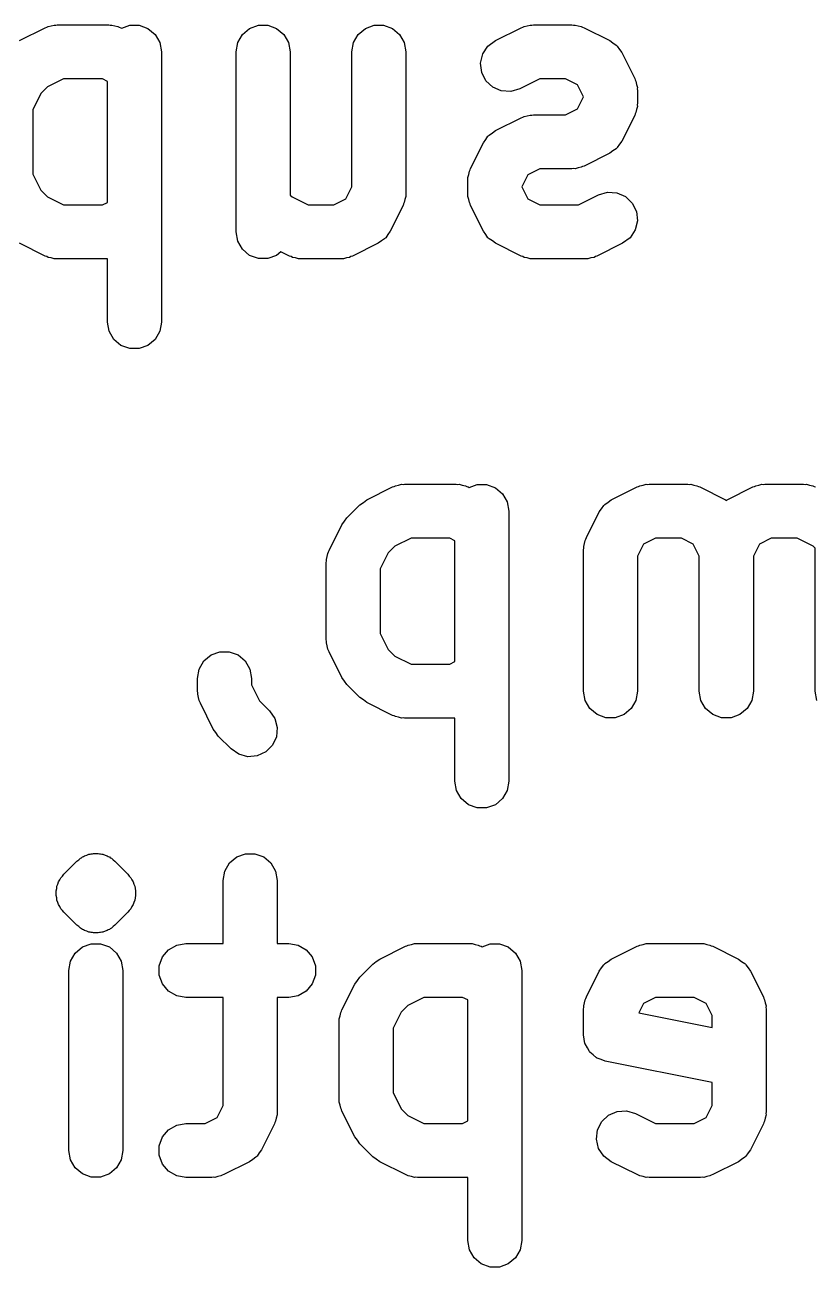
# Model space of a CAD drawing. Extents: x 51.7 to 143, y -96 to -37.9.
# Drawn here: x 83.14 to 87.53, y -75.5 to -68.6 of the extents above; entities that cross this region are included whole.
import ezdxf

# ---------------------------------------------------------------- set-up
doc = ezdxf.new("R2010")
doc.units = 0
doc.header["$MEASUREMENT"] = 0
doc.layers.add('BLACK', color=7, linetype='CONTINUOUS')

msp = doc.modelspace()

# ---------------------------------------------------------------- linework, layer by layer
at = {"layer": 'BLACK', "linetype": 'CONTINUOUS'}
for p, q in [((83.1079, -68.6888), (83.2508, -68.6174)), ((83.2508, -68.6174), (83.2591, -68.6149)), ((83.2591, -68.6149), (83.2666, -68.6106)), ((83.2666, -68.6106), (83.2839, -68.6076)), ((83.2839, -68.6076), (83.3007, -68.6026)), ((83.3007, -68.6026), (83.3093, -68.6031)), ((83.3093, -68.6031), (83.3179, -68.6016)), ((83.3179, -68.6016), (83.6036, -68.6016)), ((83.6036, -68.6016), (83.6121, -68.6031)), ((83.6121, -68.6031), (83.6207, -68.6026)), ((83.6207, -68.6026), (83.6376, -68.6076)), ((83.6376, -68.6076), (83.6549, -68.6106)), ((83.6549, -68.6106), (83.6624, -68.6149)), ((83.6624, -68.6149), (83.6707, -68.6174)), ((83.6707, -68.6174), (83.6759, -68.62)), ((83.6759, -68.62), (83.7204, -68.6038)), ((83.7204, -68.6038), (83.7725, -68.6038)), ((83.7725, -68.6038), (83.8214, -68.6217)), ((83.8214, -68.6217), (83.8613, -68.6552)), ((84.3458, -68.6552), (84.3857, -68.6217)), ((84.3857, -68.6217), (84.4347, -68.6038)), ((84.4347, -68.6038), (84.4868, -68.6038)), ((84.4868, -68.6038), (84.5357, -68.6217)), ((84.5357, -68.6217), (84.5756, -68.6552)), ((84.9887, -68.6552), (85.0286, -68.6217)), ((85.0286, -68.6217), (85.0775, -68.6038)), ((85.0775, -68.6038), (85.1296, -68.6038)), ((85.1296, -68.6038), (85.1786, -68.6217)), ((85.1786, -68.6217), (85.2185, -68.6552)), ((85.7508, -68.6888), (85.8936, -68.6174)), ((85.8936, -68.6174), (85.9019, -68.6149)), ((85.9019, -68.6149), (85.9094, -68.6106)), ((85.9094, -68.6106), (85.9267, -68.6076)), ((85.9267, -68.6076), (85.9436, -68.6026)), ((85.9436, -68.6026), (85.9522, -68.6031)), ((85.9522, -68.6031), (85.9607, -68.6016)), ((85.9607, -68.6016), (86.175, -68.6016)), ((86.175, -68.6016), (86.1835, -68.6031)), ((86.1835, -68.6031), (86.1921, -68.6026)), ((86.1921, -68.6026), (86.209, -68.6076)), ((86.209, -68.6076), (86.2263, -68.6106)), ((86.2263, -68.6106), (86.2338, -68.6149)), ((86.2338, -68.6149), (86.2421, -68.6174)), ((86.2421, -68.6174), (86.3849, -68.6888)), ((83.8613, -68.6552), (83.8874, -68.7003)), ((83.8874, -68.7003), (83.8964, -68.7516)), ((84.3107, -68.7516), (84.3198, -68.7003)), ((84.3198, -68.7003), (84.3458, -68.6552)), ((84.5756, -68.6552), (84.6017, -68.7003)), ((84.6017, -68.7003), (84.6107, -68.7516)), ((84.9536, -68.7516), (84.9626, -68.7003)), ((84.9626, -68.7003), (84.9887, -68.6552)), ((85.2185, -68.6552), (85.2445, -68.7003)), ((85.2445, -68.7003), (85.2536, -68.7516)), ((85.7089, -68.7199), (85.7508, -68.6888)), ((86.3849, -68.6888), (86.4026, -68.7019)), ((83.8964, -68.7516), (83.8964, -70.2516)), ((84.3107, -69.7516), (84.3107, -68.7516)), ((84.6107, -68.7516), (84.6107, -69.5466)), ((84.9536, -69.5019), (84.9536, -68.7516)), ((85.2536, -68.7516), (85.2536, -69.5373)), ((85.6681, -68.814), (85.6802, -68.7633)), ((85.6802, -68.7633), (85.7089, -68.7199)), ((86.4026, -68.7019), (86.421, -68.7141)), ((86.421, -68.7141), (86.4235, -68.7174)), ((86.4235, -68.7174), (86.4268, -68.7199)), ((86.4268, -68.7199), (86.4389, -68.7382)), ((86.4389, -68.7382), (86.452, -68.7559)), ((86.452, -68.7559), (86.5234, -68.8988)), ((85.6741, -68.8658), (85.6681, -68.814)), ((83.3533, -68.9016), (83.2639, -68.9463)), ((83.5682, -68.9016), (83.3533, -68.9016)), ((83.5964, -68.9157), (83.5682, -68.9016)), ((85.6974, -68.9124), (85.6741, -68.8658)), ((85.9961, -68.9016), (85.8849, -68.9572)), ((86.1396, -68.9016), (85.9961, -68.9016)), ((86.2061, -68.9348), (86.1396, -68.9016)), ((86.5234, -68.8988), (86.5259, -68.9071)), ((86.5259, -68.9071), (86.5302, -68.9146)), ((83.2639, -68.9463), (83.2268, -68.9833)), ((83.5964, -69.5874), (83.5964, -68.9157)), ((85.7352, -68.9482), (85.6974, -68.9124)), ((85.783, -68.9689), (85.7352, -68.9482)), ((85.835, -68.972), (85.783, -68.9689)), ((85.8849, -68.9572), (85.835, -68.972)), ((86.2393, -69.0013), (86.2061, -68.9348)), ((86.5302, -68.9146), (86.5333, -68.9319)), ((86.5333, -68.9319), (86.5383, -68.9487)), ((86.5383, -68.9487), (86.5378, -68.9573)), ((86.5378, -68.9573), (86.5393, -68.9659)), ((86.5393, -68.9659), (86.5393, -69.0373)), ((83.2268, -68.9833), (83.1821, -69.0727)), ((86.2061, -69.0683), (86.2393, -69.0019)), ((86.2393, -69.0019), (86.2393, -69.0013)), ((86.5393, -69.0373), (86.5378, -69.0458)), ((86.5378, -69.0458), (86.5383, -69.0544)), ((83.1821, -69.0727), (83.1821, -69.4304)), ((85.8936, -69.1174), (85.9019, -69.1149)), ((85.9019, -69.1149), (85.9094, -69.1106)), ((85.9094, -69.1106), (85.9267, -69.1076)), ((85.9267, -69.1076), (85.9436, -69.1026)), ((85.9436, -69.1026), (85.9522, -69.1031)), ((85.9522, -69.1031), (85.9607, -69.1016)), ((85.9607, -69.1016), (86.1396, -69.1016)), ((86.1396, -69.1016), (86.2061, -69.0683)), ((86.5234, -69.1044), (86.452, -69.2472)), ((86.5259, -69.0961), (86.5234, -69.1044)), ((86.5302, -69.0886), (86.5259, -69.0961)), ((86.5333, -69.0713), (86.5302, -69.0886)), ((86.5383, -69.0544), (86.5333, -69.0713)), ((85.7508, -69.1888), (85.8936, -69.1174)), ((85.6837, -69.2559), (85.6968, -69.2382)), ((85.6968, -69.2382), (85.7089, -69.2199)), ((85.7089, -69.2199), (85.7123, -69.2174)), ((85.7123, -69.2174), (85.7147, -69.2141)), ((85.7147, -69.2141), (85.7331, -69.202)), ((85.7331, -69.202), (85.7508, -69.1888)), ((86.452, -69.2472), (86.4389, -69.2649)), ((85.6123, -69.3988), (85.6837, -69.2559)), ((86.3849, -69.3143), (86.2421, -69.3857)), ((86.4026, -69.3012), (86.3849, -69.3143)), ((86.421, -69.2891), (86.4026, -69.3012)), ((86.4235, -69.2857), (86.421, -69.2891)), ((86.4268, -69.2833), (86.4235, -69.2857)), ((86.4389, -69.2649), (86.4268, -69.2833)), ((86.2338, -69.3882), (86.2263, -69.3925)), ((86.2421, -69.3857), (86.2338, -69.3882)), ((83.1821, -69.4304), (83.2268, -69.5199)), ((85.5964, -69.4659), (85.5979, -69.4573)), ((85.5974, -69.4487), (85.6024, -69.4319)), ((85.5979, -69.4573), (85.5974, -69.4487)), ((85.6024, -69.4319), (85.6055, -69.4146)), ((85.6055, -69.4146), (85.6098, -69.4071)), ((85.6098, -69.4071), (85.6123, -69.3988)), ((85.9297, -69.4348), (85.8964, -69.5013)), ((85.9961, -69.4016), (85.9297, -69.4348)), ((86.175, -69.4016), (85.9961, -69.4016)), ((86.1835, -69.4001), (86.175, -69.4016)), ((86.1921, -69.4006), (86.1835, -69.4001)), ((86.209, -69.3956), (86.1921, -69.4006)), ((86.2263, -69.3925), (86.209, -69.3956)), ((83.2268, -69.5199), (83.2639, -69.5569)), ((84.9203, -69.5683), (84.9536, -69.5019)), ((85.5964, -69.5373), (85.5964, -69.4659)), ((85.8964, -69.5013), (85.8964, -69.5019)), ((85.8964, -69.5019), (85.9297, -69.5683)), ((83.2639, -69.5569), (83.3533, -69.6016)), ((83.5682, -69.6016), (83.5964, -69.5874)), ((84.6107, -69.5466), (84.621, -69.5569)), ((84.621, -69.5569), (84.7104, -69.6016)), ((84.8539, -69.6016), (84.9203, -69.5683)), ((85.2402, -69.5961), (85.2377, -69.6044)), ((85.2445, -69.5886), (85.2402, -69.5961)), ((85.2476, -69.5713), (85.2445, -69.5886)), ((85.2526, -69.5544), (85.2476, -69.5713)), ((85.2536, -69.5373), (85.2521, -69.5458)), ((85.2521, -69.5458), (85.2526, -69.5544)), ((85.5979, -69.5458), (85.5964, -69.5373)), ((85.5974, -69.5544), (85.5979, -69.5458)), ((85.6024, -69.5713), (85.5974, -69.5544)), ((85.6055, -69.5886), (85.6024, -69.5713)), ((85.6098, -69.5961), (85.6055, -69.5886)), ((85.6123, -69.6044), (85.6098, -69.5961)), ((85.9297, -69.5683), (85.9961, -69.6016)), ((86.211, -69.6016), (86.3222, -69.546)), ((86.3222, -69.546), (86.3721, -69.5311)), ((86.3721, -69.5311), (86.4241, -69.5342)), ((86.4241, -69.5342), (86.4719, -69.555)), ((86.4719, -69.555), (86.5098, -69.5908)), ((86.5098, -69.5908), (86.5331, -69.6374)), ((83.3533, -69.6016), (83.5682, -69.6016)), ((84.7104, -69.6016), (84.8539, -69.6016)), ((85.2377, -69.6044), (85.1663, -69.7472)), ((85.6837, -69.7472), (85.6123, -69.6044)), ((85.9961, -69.6016), (86.211, -69.6016)), ((86.5331, -69.6374), (86.539, -69.6891)), ((86.539, -69.6891), (86.5269, -69.7398)), ((84.3198, -69.8029), (84.3107, -69.7516)), ((84.3458, -69.848), (84.3198, -69.8029)), ((85.1169, -69.8012), (85.0992, -69.8143)), ((85.1353, -69.7891), (85.1169, -69.8012)), ((85.1377, -69.7857), (85.1353, -69.7891)), ((85.1411, -69.7833), (85.1377, -69.7857)), ((85.1532, -69.7649), (85.1411, -69.7833)), ((85.1663, -69.7472), (85.1532, -69.7649)), ((85.6968, -69.7649), (85.6837, -69.7472)), ((85.7089, -69.7833), (85.6968, -69.7649)), ((85.7123, -69.7857), (85.7089, -69.7833)), ((85.7147, -69.7891), (85.7123, -69.7857)), ((85.7331, -69.8012), (85.7147, -69.7891)), ((85.7508, -69.8143), (85.7331, -69.8012)), ((86.4982, -69.7833), (86.4564, -69.8143)), ((86.5269, -69.7398), (86.4982, -69.7833)), ((83.2508, -69.8857), (83.1079, -69.8143)), ((84.3857, -69.8815), (84.3458, -69.848)), ((84.5595, -69.8615), (84.5357, -69.8815)), ((84.6079, -69.8857), (84.5595, -69.8615)), ((85.0992, -69.8143), (84.9564, -69.8857)), ((85.8936, -69.8857), (85.7508, -69.8143)), ((86.4564, -69.8143), (86.3135, -69.8857)), ((83.2591, -69.8882), (83.2508, -69.8857)), ((83.2666, -69.8925), (83.2591, -69.8882)), ((83.2839, -69.8956), (83.2666, -69.8925)), ((83.3007, -69.9006), (83.2839, -69.8956)), ((83.3093, -69.9001), (83.3007, -69.9006)), ((83.3179, -69.9016), (83.3093, -69.9001)), ((83.5964, -69.9016), (83.3179, -69.9016)), ((83.5964, -70.2516), (83.5964, -69.9016)), ((84.4347, -69.8993), (84.3857, -69.8815)), ((84.4868, -69.8993), (84.4347, -69.8993)), ((84.5357, -69.8815), (84.4868, -69.8993)), ((84.6162, -69.8882), (84.6079, -69.8857)), ((84.6237, -69.8925), (84.6162, -69.8882)), ((84.641, -69.8956), (84.6237, -69.8925)), ((84.6578, -69.9006), (84.641, -69.8956)), ((84.6665, -69.9001), (84.6578, -69.9006)), ((84.675, -69.9016), (84.6665, -69.9001)), ((84.8893, -69.9016), (84.675, -69.9016)), ((84.8978, -69.9001), (84.8893, -69.9016)), ((84.9064, -69.9006), (84.8978, -69.9001)), ((84.9233, -69.8956), (84.9064, -69.9006)), ((84.9406, -69.8925), (84.9233, -69.8956)), ((84.9481, -69.8882), (84.9406, -69.8925)), ((84.9564, -69.8857), (84.9481, -69.8882)), ((85.9019, -69.8882), (85.8936, -69.8857)), ((85.9094, -69.8925), (85.9019, -69.8882)), ((85.9267, -69.8956), (85.9094, -69.8925)), ((85.9436, -69.9006), (85.9267, -69.8956)), ((85.9522, -69.9001), (85.9436, -69.9006)), ((85.9607, -69.9016), (85.9522, -69.9001)), ((86.2464, -69.9016), (85.9607, -69.9016)), ((86.2549, -69.9001), (86.2464, -69.9016)), ((86.2636, -69.9006), (86.2549, -69.9001)), ((86.2804, -69.8956), (86.2636, -69.9006)), ((86.2977, -69.8925), (86.2804, -69.8956)), ((86.3052, -69.8882), (86.2977, -69.8925)), ((86.3135, -69.8857), (86.3052, -69.8882)), ((83.6055, -70.3029), (83.5964, -70.2516)), ((83.8964, -70.2516), (83.8874, -70.3029)), ((83.6315, -70.348), (83.6055, -70.3029)), ((83.6714, -70.3815), (83.6315, -70.348)), ((83.8613, -70.348), (83.8214, -70.3815)), ((83.8874, -70.3029), (83.8613, -70.348)), ((83.7204, -70.3993), (83.6714, -70.3815)), ((83.7725, -70.3993), (83.7204, -70.3993)), ((83.8214, -70.3815), (83.7725, -70.3993)), ((85.0365, -71.2388), (85.1793, -71.1674)), ((85.1793, -71.1674), (85.1876, -71.1649)), ((85.1876, -71.1649), (85.1951, -71.1606)), ((85.1951, -71.1606), (85.2124, -71.1576)), ((85.2124, -71.1576), (85.2293, -71.1526)), ((85.2293, -71.1526), (85.2379, -71.1531)), ((85.2379, -71.1531), (85.2464, -71.1516)), ((85.2464, -71.1516), (85.5321, -71.1516)), ((85.5321, -71.1516), (85.5407, -71.1531)), ((85.5407, -71.1531), (85.5493, -71.1526)), ((85.5493, -71.1526), (85.5661, -71.1576)), ((85.5661, -71.1576), (85.5834, -71.1606)), ((85.5834, -71.1606), (85.5909, -71.1649)), ((85.5909, -71.1649), (85.5992, -71.1674)), ((85.5992, -71.1674), (85.6045, -71.17)), ((85.6045, -71.17), (85.649, -71.1538)), ((85.649, -71.1538), (85.701, -71.1538)), ((85.701, -71.1538), (85.75, -71.1717)), ((85.75, -71.1717), (85.7899, -71.2052)), ((86.3936, -71.2388), (86.5365, -71.1674)), ((86.5365, -71.1674), (86.5448, -71.1649)), ((86.5448, -71.1649), (86.5523, -71.1606)), ((86.5523, -71.1606), (86.5696, -71.1576)), ((86.5696, -71.1576), (86.5864, -71.1526)), ((86.5864, -71.1526), (86.5951, -71.1531)), ((86.5951, -71.1531), (86.6036, -71.1516)), ((86.6036, -71.1516), (86.8179, -71.1516)), ((86.8179, -71.1516), (86.8264, -71.1531)), ((86.8264, -71.1531), (86.835, -71.1526)), ((86.835, -71.1526), (86.8518, -71.1576)), ((86.8518, -71.1576), (86.8692, -71.1606)), ((86.8692, -71.1606), (86.8767, -71.1649)), ((86.8767, -71.1649), (86.8849, -71.1674)), ((86.8849, -71.1674), (87.0278, -71.2388)), ((87.0365, -71.2388), (87.1793, -71.1674)), ((87.1793, -71.1674), (87.1876, -71.1649)), ((87.1876, -71.1649), (87.1951, -71.1606)), ((87.1951, -71.1606), (87.2124, -71.1576)), ((87.2124, -71.1576), (87.2293, -71.1526)), ((87.2293, -71.1526), (87.2379, -71.1531)), ((87.2379, -71.1531), (87.2464, -71.1516)), ((87.2464, -71.1516), (87.4607, -71.1516)), ((87.4607, -71.1516), (87.4692, -71.1531)), ((87.4692, -71.1531), (87.4779, -71.1526)), ((87.4779, -71.1526), (87.4947, -71.1576)), ((87.4947, -71.1576), (87.512, -71.1606)), ((87.512, -71.1606), (87.5195, -71.1649)), ((87.5195, -71.1649), (87.5278, -71.1674)), ((84.9975, -71.2669), (85.0172, -71.2531)), ((85.0172, -71.2531), (85.0365, -71.2388)), ((85.7899, -71.2052), (85.816, -71.2503)), ((85.816, -71.2503), (85.825, -71.3016)), ((86.3576, -71.2641), (86.376, -71.252)), ((86.376, -71.252), (86.3936, -71.2388)), ((87.0278, -71.2388), (87.0321, -71.2421)), ((87.0321, -71.2421), (87.0365, -71.2388)), ((84.9261, -71.3384), (84.9975, -71.2669)), ((85.825, -71.3016), (85.825, -72.8016)), ((86.2551, -71.4488), (86.3265, -71.3059)), ((86.3265, -71.3059), (86.3397, -71.2882)), ((86.3397, -71.2882), (86.3518, -71.2699)), ((86.3518, -71.2699), (86.3551, -71.2674)), ((86.3551, -71.2674), (86.3576, -71.2641)), ((84.8265, -71.5202), (84.898, -71.3773)), ((84.898, -71.3773), (84.9123, -71.358)), ((84.9123, -71.358), (84.9261, -71.3384)), ((85.2818, -71.4516), (85.1924, -71.4963)), ((85.4967, -71.4516), (85.2818, -71.4516)), ((85.525, -71.4657), (85.4967, -71.4516)), ((86.2483, -71.4646), (86.2527, -71.4571)), ((86.2527, -71.4571), (86.2551, -71.4488)), ((86.639, -71.4516), (86.5725, -71.4848)), ((86.7824, -71.4516), (86.639, -71.4516)), ((86.8489, -71.4848), (86.7824, -71.4516)), ((87.2818, -71.4516), (87.2154, -71.4848)), ((87.4253, -71.4516), (87.2818, -71.4516)), ((87.5147, -71.4963), (87.4253, -71.4516)), ((84.8198, -71.536), (84.8241, -71.5285)), ((84.8241, -71.5285), (84.8265, -71.5202)), ((85.1924, -71.4963), (85.1554, -71.5333)), ((85.525, -72.1374), (85.525, -71.4657)), ((86.2393, -71.5159), (86.2408, -71.5073)), ((86.2393, -72.3016), (86.2393, -71.5159)), ((86.2403, -71.4987), (86.2453, -71.4819)), ((86.2408, -71.5073), (86.2403, -71.4987)), ((86.2453, -71.4819), (86.2483, -71.4646)), ((86.5725, -71.4848), (86.5393, -71.5513)), ((86.8821, -71.5513), (86.8489, -71.4848)), ((87.2154, -71.4848), (87.1821, -71.5513)), ((87.525, -71.5066), (87.5147, -71.4963)), ((87.525, -72.3016), (87.525, -71.5066)), ((84.8107, -71.5873), (84.8122, -71.5788)), ((84.8107, -72.0159), (84.8107, -71.5873)), ((84.8117, -71.5701), (84.8167, -71.5533)), ((84.8122, -71.5788), (84.8117, -71.5701)), ((84.8167, -71.5533), (84.8198, -71.536)), ((85.1554, -71.5333), (85.1107, -71.6227)), ((86.5393, -71.5513), (86.5393, -72.3016)), ((86.8821, -72.3016), (86.8821, -71.5513)), ((87.1821, -71.5513), (87.1821, -72.3016)), ((85.1107, -71.6227), (85.1107, -71.9804)), ((85.1107, -71.9804), (85.1554, -72.0699)), ((84.8122, -72.0244), (84.8107, -72.0159)), ((84.8117, -72.033), (84.8122, -72.0244)), ((84.8167, -72.0499), (84.8117, -72.033)), ((84.8198, -72.0672), (84.8167, -72.0499)), ((84.8241, -72.0746), (84.8198, -72.0672)), ((84.8265, -72.0829), (84.8241, -72.0746)), ((85.1554, -72.0699), (85.1924, -72.1069)), ((84.1055, -72.1788), (84.1315, -72.1337)), ((84.1315, -72.1337), (84.1714, -72.1002)), ((84.1714, -72.1002), (84.2204, -72.0824)), ((84.2204, -72.0824), (84.2725, -72.0824)), ((84.2725, -72.0824), (84.3214, -72.1002)), ((84.3214, -72.1002), (84.3613, -72.1337)), ((84.3613, -72.1337), (84.3874, -72.1788)), ((84.898, -72.2258), (84.8265, -72.0829)), ((85.1924, -72.1069), (85.2818, -72.1516)), ((85.4967, -72.1516), (85.525, -72.1374)), ((84.0964, -72.2301), (84.1055, -72.1788)), ((84.3874, -72.1788), (84.3964, -72.2301)), ((85.2818, -72.1516), (85.4967, -72.1516)), ((84.0964, -72.3016), (84.0964, -72.2301)), ((84.3964, -72.2301), (84.3964, -72.2662)), ((84.3964, -72.2662), (84.4411, -72.3556)), ((84.9123, -72.2451), (84.898, -72.2258)), ((84.9261, -72.2648), (84.9123, -72.2451)), ((84.9975, -72.3362), (84.9261, -72.2648)), ((84.0979, -72.3101), (84.0964, -72.3016)), ((84.0974, -72.3187), (84.0979, -72.3101)), ((84.1024, -72.3356), (84.0974, -72.3187)), ((84.1055, -72.3529), (84.1024, -72.3356)), ((84.1098, -72.3604), (84.1055, -72.3529)), ((84.4411, -72.3556), (84.4954, -72.4098)), ((85.0172, -72.35), (84.9975, -72.3362)), ((85.0365, -72.3643), (85.0172, -72.35)), ((86.2483, -72.3529), (86.2393, -72.3016)), ((86.2744, -72.398), (86.2483, -72.3529)), ((86.5302, -72.3529), (86.5042, -72.398)), ((86.5393, -72.3016), (86.5302, -72.3529)), ((86.8912, -72.3529), (86.8821, -72.3016)), ((86.9172, -72.398), (86.8912, -72.3529)), ((87.1731, -72.3529), (87.147, -72.398)), ((87.1821, -72.3016), (87.1731, -72.3529)), ((87.534, -72.3529), (87.525, -72.3016)), ((84.1123, -72.3687), (84.1098, -72.3604)), ((84.1837, -72.5115), (84.1123, -72.3687)), ((84.4954, -72.4098), (84.5252, -72.4525)), ((85.1793, -72.4357), (85.0365, -72.3643)), ((86.3143, -72.4315), (86.2744, -72.398)), ((86.5042, -72.398), (86.4643, -72.4315)), ((86.9571, -72.4315), (86.9172, -72.398)), ((87.147, -72.398), (87.1071, -72.4315)), ((84.5252, -72.4525), (84.5387, -72.5028)), ((85.1876, -72.4382), (85.1793, -72.4357)), ((85.1951, -72.4425), (85.1876, -72.4382)), ((85.2124, -72.4456), (85.1951, -72.4425)), ((85.2293, -72.4506), (85.2124, -72.4456)), ((85.2379, -72.4501), (85.2293, -72.4506)), ((85.2464, -72.4516), (85.2379, -72.4501)), ((85.525, -72.4516), (85.2464, -72.4516)), ((85.525, -72.8016), (85.525, -72.4516)), ((86.3632, -72.4493), (86.3143, -72.4315)), ((86.4153, -72.4493), (86.3632, -72.4493)), ((86.4643, -72.4315), (86.4153, -72.4493)), ((87.0061, -72.4493), (86.9571, -72.4315)), ((87.0582, -72.4493), (87.0061, -72.4493)), ((87.1071, -72.4315), (87.0582, -72.4493)), ((84.198, -72.5308), (84.1837, -72.5115)), ((84.2118, -72.5505), (84.198, -72.5308)), ((84.2832, -72.6219), (84.2118, -72.5505)), ((84.5342, -72.5547), (84.5122, -72.6019)), ((84.5387, -72.5028), (84.5342, -72.5547)), ((84.3259, -72.6518), (84.2832, -72.6219)), ((84.5122, -72.6019), (84.4753, -72.6387)), ((84.3762, -72.6653), (84.3259, -72.6518)), ((84.4281, -72.6607), (84.3762, -72.6653)), ((84.4753, -72.6387), (84.4281, -72.6607)), ((85.534, -72.8529), (85.525, -72.8016)), ((85.825, -72.8016), (85.816, -72.8529)), ((85.5601, -72.898), (85.534, -72.8529)), ((85.6, -72.9315), (85.5601, -72.898)), ((85.7899, -72.898), (85.75, -72.9315)), ((85.816, -72.8529), (85.7899, -72.898)), ((85.649, -72.9493), (85.6, -72.9315)), ((85.701, -72.9493), (85.649, -72.9493)), ((85.75, -72.9315), (85.701, -72.9493)), ((83.3546, -73.3169), (83.4261, -73.2455)), ((83.4261, -73.2455), (83.4368, -73.238)), ((83.4368, -73.238), (83.4461, -73.2287)), ((83.4461, -73.2287), (83.4521, -73.2259)), ((83.4521, -73.2259), (83.4571, -73.2217)), ((83.4571, -73.2217), (83.4633, -73.2194)), ((83.4633, -73.2194), (83.4687, -73.2156)), ((83.4687, -73.2156), (83.4814, -73.2122)), ((83.4814, -73.2122), (83.4933, -73.2067)), ((83.4933, -73.2067), (83.4999, -73.2061)), ((83.4999, -73.2061), (83.5061, -73.2039)), ((83.5061, -73.2039), (83.5127, -73.2039)), ((83.5127, -73.2039), (83.5191, -73.2021)), ((83.5191, -73.2021), (83.5321, -73.2033)), ((83.5321, -73.2033), (83.5452, -73.2021)), ((83.5452, -73.2021), (83.5516, -73.2039)), ((83.5516, -73.2039), (83.5582, -73.2039)), ((83.5582, -73.2039), (83.5644, -73.2061)), ((83.5644, -73.2061), (83.571, -73.2067)), ((83.571, -73.2067), (83.5829, -73.2122)), ((83.5829, -73.2122), (83.5955, -73.2156)), ((83.5955, -73.2156), (83.6009, -73.2194)), ((83.6009, -73.2194), (83.6071, -73.2217)), ((83.6071, -73.2217), (83.6122, -73.2259)), ((83.6122, -73.2259), (83.6182, -73.2287)), ((83.6182, -73.2287), (83.6275, -73.238)), ((83.6275, -73.238), (83.6382, -73.2455)), ((83.6382, -73.2455), (83.7096, -73.3169)), ((84.2744, -73.2552), (84.3143, -73.2217)), ((84.3143, -73.2217), (84.3632, -73.2039)), ((84.3632, -73.2039), (84.4153, -73.2039)), ((84.4153, -73.2039), (84.4643, -73.2217)), ((84.4643, -73.2217), (84.5042, -73.2552)), ((83.3471, -73.3277), (83.3546, -73.3169)), ((83.7096, -73.3169), (83.7172, -73.3277)), ((84.2393, -73.3516), (84.2483, -73.3003)), ((84.2483, -73.3003), (84.2744, -73.2552)), ((84.5042, -73.2552), (84.5302, -73.3003)), ((84.5302, -73.3003), (84.5393, -73.3516)), ((83.3147, -73.3973), (83.3158, -73.3842)), ((83.3158, -73.3842), (83.3214, -73.3723)), ((83.3214, -73.3723), (83.3248, -73.3596)), ((83.3248, -73.3596), (83.3323, -73.3489)), ((83.3323, -73.3489), (83.3378, -73.337)), ((83.3378, -73.337), (83.3471, -73.3277)), ((83.7172, -73.3277), (83.7264, -73.337)), ((83.7264, -73.337), (83.732, -73.3489)), ((83.732, -73.3489), (83.7395, -73.3596)), ((83.7395, -73.3596), (83.7429, -73.3723)), ((83.7429, -73.3723), (83.7485, -73.3842)), ((83.7485, -73.3842), (83.7496, -73.3973)), ((84.2393, -73.7016), (84.2393, -73.3516)), ((84.5393, -73.3516), (84.5393, -73.7016)), ((83.3113, -73.4099), (83.3147, -73.3973)), ((83.3124, -73.423), (83.3113, -73.4099)), ((83.3113, -73.4361), (83.3124, -73.423)), ((83.3147, -73.4487), (83.3113, -73.4361)), ((83.3158, -73.4618), (83.3147, -73.4487)), ((83.7496, -73.4487), (83.7485, -73.4618)), ((83.7496, -73.3973), (83.753, -73.4099)), ((83.753, -73.4361), (83.7496, -73.4487)), ((83.753, -73.4099), (83.7519, -73.423)), ((83.7519, -73.423), (83.753, -73.4361)), ((83.3214, -73.4737), (83.3158, -73.4618)), ((83.3248, -73.4864), (83.3214, -73.4737)), ((83.3323, -73.4971), (83.3248, -73.4864)), ((83.3378, -73.509), (83.3323, -73.4971)), ((83.3471, -73.5183), (83.3378, -73.509)), ((83.3546, -73.5291), (83.3471, -73.5183)), ((83.4261, -73.6005), (83.3546, -73.5291)), ((83.7096, -73.5291), (83.6382, -73.6005)), ((83.7172, -73.5183), (83.7096, -73.5291)), ((83.7264, -73.509), (83.7172, -73.5183)), ((83.732, -73.4971), (83.7264, -73.509)), ((83.7395, -73.4864), (83.732, -73.4971)), ((83.7429, -73.4737), (83.7395, -73.4864)), ((83.7485, -73.4618), (83.7429, -73.4737)), ((83.4368, -73.608), (83.4261, -73.6005)), ((83.4461, -73.6173), (83.4368, -73.608)), ((83.4521, -73.6201), (83.4461, -73.6173)), ((83.4571, -73.6243), (83.4521, -73.6201)), ((83.4633, -73.6266), (83.4571, -73.6243)), ((83.4687, -73.6304), (83.4633, -73.6266)), ((83.4814, -73.6338), (83.4687, -73.6304)), ((83.4933, -73.6393), (83.4814, -73.6338)), ((83.4999, -73.6399), (83.4933, -73.6393)), ((83.5061, -73.6421), (83.4999, -73.6399)), ((83.5127, -73.6421), (83.5061, -73.6421)), ((83.5191, -73.6439), (83.5127, -73.6421)), ((83.5321, -73.6427), (83.5191, -73.6439)), ((83.5452, -73.6439), (83.5321, -73.6427)), ((83.5516, -73.6421), (83.5452, -73.6439)), ((83.5582, -73.6421), (83.5516, -73.6421)), ((83.5644, -73.6399), (83.5582, -73.6421)), ((83.571, -73.6393), (83.5644, -73.6399)), ((83.5829, -73.6338), (83.571, -73.6393)), ((83.5955, -73.6304), (83.5829, -73.6338)), ((83.6009, -73.6266), (83.5955, -73.6304)), ((83.6071, -73.6243), (83.6009, -73.6266)), ((83.6122, -73.6201), (83.6071, -73.6243)), ((83.6182, -73.6173), (83.6122, -73.6201)), ((83.6275, -73.608), (83.6182, -73.6173)), ((83.6382, -73.6005), (83.6275, -73.608)), ((83.4172, -73.7552), (83.4571, -73.7217)), ((83.4571, -73.7217), (83.5061, -73.7039)), ((83.5061, -73.7039), (83.5582, -73.7039)), ((83.5582, -73.7039), (83.6071, -73.7217)), ((83.6071, -73.7217), (83.647, -73.7552)), ((83.9357, -73.7367), (83.9808, -73.7106)), ((83.9808, -73.7106), (84.0321, -73.7016)), ((84.0321, -73.7016), (84.2393, -73.7016)), ((84.5393, -73.7016), (84.6036, -73.7016)), ((84.6036, -73.7016), (84.6549, -73.7106)), ((84.6549, -73.7106), (84.7, -73.7367)), ((85.1079, -73.7888), (85.2508, -73.7174)), ((85.2508, -73.7174), (85.2591, -73.7149)), ((85.2591, -73.7149), (85.2666, -73.7106)), ((85.2666, -73.7106), (85.2839, -73.7076)), ((85.2839, -73.7076), (85.3007, -73.7026)), ((85.3007, -73.7026), (85.3093, -73.7031)), ((85.3093, -73.7031), (85.3179, -73.7016)), ((85.3179, -73.7016), (85.6036, -73.7016)), ((85.6036, -73.7016), (85.6121, -73.7031)), ((85.6121, -73.7031), (85.6207, -73.7026)), ((85.6207, -73.7026), (85.6376, -73.7076)), ((85.6376, -73.7076), (85.6549, -73.7106)), ((85.6549, -73.7106), (85.6624, -73.7149)), ((85.6624, -73.7149), (85.6707, -73.7174)), ((85.6707, -73.7174), (85.6759, -73.72)), ((85.6759, -73.72), (85.7204, -73.7039)), ((85.7204, -73.7039), (85.7725, -73.7039)), ((85.7725, -73.7039), (85.8214, -73.7217)), ((85.8214, -73.7217), (85.8613, -73.7552)), ((86.3936, -73.7888), (86.5365, -73.7174)), ((86.5365, -73.7174), (86.5448, -73.7149)), ((86.5448, -73.7149), (86.5523, -73.7106)), ((86.5523, -73.7106), (86.5696, -73.7076)), ((86.5696, -73.7076), (86.5864, -73.7026)), ((86.5864, -73.7026), (86.5951, -73.7031)), ((86.5951, -73.7031), (86.6036, -73.7016)), ((86.6036, -73.7016), (86.8893, -73.7016)), ((86.8893, -73.7016), (86.8978, -73.7031)), ((86.8978, -73.7031), (86.9064, -73.7026)), ((86.9064, -73.7026), (86.9233, -73.7076)), ((86.9233, -73.7076), (86.9406, -73.7106)), ((86.9406, -73.7106), (86.9481, -73.7149)), ((86.9481, -73.7149), (86.9564, -73.7174)), ((86.9564, -73.7174), (87.0992, -73.7888)), ((83.3821, -73.8516), (83.3912, -73.8003)), ((83.3912, -73.8003), (83.4172, -73.7552)), ((83.647, -73.7552), (83.6731, -73.8003)), ((83.6731, -73.8003), (83.6821, -73.8516)), ((83.8844, -73.8255), (83.9022, -73.7766)), ((83.9022, -73.7766), (83.9357, -73.7367)), ((84.7, -73.7367), (84.7335, -73.7766)), ((84.7335, -73.7766), (84.7513, -73.8255)), ((85.0689, -73.8169), (85.0886, -73.8031)), ((85.0886, -73.8031), (85.1079, -73.7888)), ((85.8613, -73.7552), (85.8874, -73.8003)), ((85.8874, -73.8003), (85.8964, -73.8516)), ((86.3576, -73.8141), (86.376, -73.802)), ((86.376, -73.802), (86.3936, -73.7888)), ((87.0992, -73.7888), (87.1169, -73.8019)), ((87.1169, -73.8019), (87.1353, -73.8141)), ((83.3821, -74.8516), (83.3821, -73.8516)), ((83.6821, -73.8516), (83.6821, -74.8516)), ((83.8844, -73.8776), (83.8844, -73.8255)), ((84.7513, -73.8255), (84.7513, -73.8776)), ((84.9975, -73.8884), (85.0689, -73.8169)), ((85.8964, -73.8516), (85.8964, -75.3516)), ((86.2551, -73.9988), (86.3265, -73.8559)), ((86.3265, -73.8559), (86.3397, -73.8382)), ((86.3397, -73.8382), (86.3518, -73.8199)), ((86.3518, -73.8199), (86.3551, -73.8174)), ((86.3551, -73.8174), (86.3576, -73.8141)), ((87.1353, -73.8141), (87.1377, -73.8174)), ((87.1377, -73.8174), (87.1411, -73.8199)), ((87.1411, -73.8199), (87.1532, -73.8382)), ((87.1532, -73.8382), (87.1663, -73.8559)), ((87.1663, -73.8559), (87.2377, -73.9988)), ((83.9022, -73.9266), (83.8844, -73.8776)), ((83.9357, -73.9665), (83.9022, -73.9266)), ((84.7335, -73.9266), (84.7, -73.9665)), ((84.7513, -73.8776), (84.7335, -73.9266)), ((84.898, -74.0702), (84.9694, -73.9273)), ((84.9694, -73.9273), (84.9837, -73.9081)), ((84.9837, -73.9081), (84.9975, -73.8884)), ((83.9808, -73.9925), (83.9357, -73.9665)), ((84.0321, -74.0016), (83.9808, -73.9925)), ((84.2393, -74.0016), (84.0321, -74.0016)), ((84.2393, -74.6019), (84.2393, -74.0016)), ((84.6036, -74.0016), (84.5393, -74.0016)), ((84.5393, -74.0016), (84.5393, -74.6373)), ((84.6549, -73.9925), (84.6036, -74.0016)), ((84.7, -73.9665), (84.6549, -73.9925)), ((85.3533, -74.0016), (85.2639, -74.0463)), ((85.5682, -74.0016), (85.3533, -74.0016)), ((85.5964, -74.0157), (85.5682, -74.0016)), ((86.2483, -74.0146), (86.2527, -74.0071)), ((86.2527, -74.0071), (86.2551, -73.9988)), ((86.639, -74.0016), (86.5725, -74.0348)), ((86.8539, -74.0016), (86.639, -74.0016)), ((86.9203, -74.0348), (86.8539, -74.0016)), ((87.2377, -73.9988), (87.2402, -74.0071)), ((87.2402, -74.0071), (87.2445, -74.0146)), ((84.8912, -74.086), (84.8955, -74.0785)), ((84.8955, -74.0785), (84.898, -74.0702)), ((85.2639, -74.0463), (85.2268, -74.0833)), ((85.5964, -74.6874), (85.5964, -74.0157)), ((86.2393, -74.0659), (86.2408, -74.0573)), ((86.2393, -74.2087), (86.2393, -74.0659)), ((86.2403, -74.0487), (86.2453, -74.0319)), ((86.2408, -74.0573), (86.2403, -74.0487)), ((86.2453, -74.0319), (86.2483, -74.0146)), ((86.5725, -74.0348), (86.5463, -74.0872)), ((86.9536, -74.1013), (86.9203, -74.0348)), ((87.2445, -74.0146), (87.2476, -74.0319)), ((87.2476, -74.0319), (87.2526, -74.0487)), ((87.2526, -74.0487), (87.2521, -74.0573)), ((87.2521, -74.0573), (87.2536, -74.0659)), ((87.2536, -74.0659), (87.2536, -74.6373)), ((84.8821, -74.1373), (84.8836, -74.1288)), ((84.8821, -74.5659), (84.8821, -74.1373)), ((84.8831, -74.1201), (84.8881, -74.1033)), ((84.8836, -74.1288), (84.8831, -74.1201)), ((84.8881, -74.1033), (84.8912, -74.086)), ((85.2268, -74.0833), (85.1821, -74.1727)), ((86.5463, -74.0872), (86.9536, -74.1686)), ((86.9536, -74.1686), (86.9536, -74.1013)), ((85.1821, -74.1727), (85.1821, -74.5304)), ((86.2435, -74.2327), (86.2393, -74.2087)), ((86.2472, -74.2568), (86.2435, -74.2327)), ((86.248, -74.2583), (86.2472, -74.2568)), ((86.2483, -74.26), (86.248, -74.2583)), ((86.2605, -74.2811), (86.2483, -74.26)), ((86.2722, -74.3025), (86.2605, -74.2811)), ((86.2735, -74.3036), (86.2722, -74.3025)), ((86.2744, -74.3051), (86.2735, -74.3036)), ((86.293, -74.3208), (86.2744, -74.3051)), ((86.3113, -74.3369), (86.293, -74.3208)), ((86.313, -74.3375), (86.3113, -74.3369)), ((86.3143, -74.3386), (86.313, -74.3375)), ((86.3372, -74.347), (86.3143, -74.3386)), ((86.3599, -74.3558), (86.3372, -74.347)), ((86.9536, -74.4745), (86.3599, -74.3558)), ((86.9536, -74.6019), (86.9536, -74.4745)), ((85.1821, -74.5304), (85.2268, -74.6199)), ((84.2061, -74.6683), (84.2393, -74.6019)), ((84.8836, -74.5744), (84.8821, -74.5659)), ((84.8831, -74.583), (84.8836, -74.5744)), ((84.8881, -74.5999), (84.8831, -74.583)), ((84.8912, -74.6172), (84.8881, -74.5999)), ((84.8955, -74.6247), (84.8912, -74.6172)), ((84.898, -74.6329), (84.8955, -74.6247)), ((84.9694, -74.7758), (84.898, -74.6329)), ((85.2268, -74.6199), (85.2639, -74.6569)), ((86.4259, -74.6342), (86.4779, -74.6311)), ((86.4779, -74.6311), (86.5278, -74.646)), ((86.9203, -74.6683), (86.9536, -74.6019)), ((83.9808, -74.7106), (84.0321, -74.7016)), ((84.0321, -74.7016), (84.1396, -74.7016)), ((84.1396, -74.7016), (84.2061, -74.6683)), ((84.5259, -74.6961), (84.5234, -74.7044)), ((84.5302, -74.6886), (84.5259, -74.6961)), ((84.5333, -74.6713), (84.5302, -74.6886)), ((84.5383, -74.6544), (84.5333, -74.6713)), ((84.5393, -74.6373), (84.5378, -74.6458)), ((84.5378, -74.6458), (84.5383, -74.6544)), ((85.2639, -74.6569), (85.3533, -74.7016)), ((85.3533, -74.7016), (85.5682, -74.7016)), ((85.5682, -74.7016), (85.5964, -74.6874)), ((86.3169, -74.7374), (86.3402, -74.6908)), ((86.3402, -74.6908), (86.3781, -74.655)), ((86.3781, -74.655), (86.4259, -74.6342)), ((86.5278, -74.646), (86.639, -74.7016)), ((86.639, -74.7016), (86.8539, -74.7016)), ((86.8539, -74.7016), (86.9203, -74.6683)), ((87.2402, -74.6961), (87.2377, -74.7044)), ((87.2445, -74.6886), (87.2402, -74.6961)), ((87.2476, -74.6713), (87.2445, -74.6886)), ((87.2526, -74.6544), (87.2476, -74.6713)), ((87.2536, -74.6373), (87.2521, -74.6458)), ((87.2521, -74.6458), (87.2526, -74.6544)), ((83.9022, -74.7766), (83.9357, -74.7367)), ((83.9357, -74.7367), (83.9808, -74.7106)), ((84.5234, -74.7044), (84.452, -74.8472)), ((86.311, -74.7891), (86.3169, -74.7374)), ((87.2377, -74.7044), (87.1663, -74.8472)), ((83.8844, -74.8255), (83.9022, -74.7766)), ((83.8844, -74.8776), (83.8844, -74.8255)), ((84.9837, -74.7951), (84.9694, -74.7758)), ((84.9975, -74.8148), (84.9837, -74.7951)), ((85.0689, -74.8862), (84.9975, -74.8148)), ((86.3231, -74.8398), (86.311, -74.7891)), ((86.3518, -74.8833), (86.3231, -74.8398)), ((83.3912, -74.9029), (83.3821, -74.8516)), ((83.4172, -74.948), (83.3912, -74.9029)), ((83.6731, -74.9029), (83.647, -74.948)), ((83.6821, -74.8516), (83.6731, -74.9029)), ((83.9022, -74.9266), (83.8844, -74.8776)), ((84.4026, -74.9012), (84.3849, -74.9143)), ((84.421, -74.8891), (84.4026, -74.9012)), ((84.4235, -74.8857), (84.421, -74.8891)), ((84.4268, -74.8833), (84.4235, -74.8857)), ((84.4389, -74.8649), (84.4268, -74.8833)), ((84.452, -74.8472), (84.4389, -74.8649)), ((85.0886, -74.9), (85.0689, -74.8862)), ((85.1079, -74.9143), (85.0886, -74.9)), ((86.3936, -74.9143), (86.3518, -74.8833)), ((87.1169, -74.9012), (87.0992, -74.9143)), ((87.1353, -74.8891), (87.1169, -74.9012)), ((87.1377, -74.8857), (87.1353, -74.8891)), ((87.1411, -74.8833), (87.1377, -74.8857)), ((87.1532, -74.8649), (87.1411, -74.8833)), ((87.1663, -74.8472), (87.1532, -74.8649)), ((83.4571, -74.9815), (83.4172, -74.948)), ((83.647, -74.948), (83.6071, -74.9815)), ((83.9357, -74.9665), (83.9022, -74.9266)), ((83.9808, -74.9925), (83.9357, -74.9665)), ((84.3849, -74.9143), (84.2421, -74.9857)), ((85.2508, -74.9857), (85.1079, -74.9143)), ((86.5365, -74.9857), (86.3936, -74.9143)), ((87.0992, -74.9143), (86.9564, -74.9857)), ((83.5061, -74.9993), (83.4571, -74.9815)), ((83.5582, -74.9993), (83.5061, -74.9993)), ((83.6071, -74.9815), (83.5582, -74.9993)), ((84.0321, -75.0016), (83.9808, -74.9925)), ((84.175, -75.0016), (84.0321, -75.0016)), ((84.1835, -75.0001), (84.175, -75.0016)), ((84.1921, -75.0006), (84.1835, -75.0001)), ((84.209, -74.9956), (84.1921, -75.0006)), ((84.2263, -74.9925), (84.209, -74.9956)), ((84.2338, -74.9882), (84.2263, -74.9925)), ((84.2421, -74.9857), (84.2338, -74.9882)), ((85.2591, -74.9882), (85.2508, -74.9857)), ((85.2666, -74.9925), (85.2591, -74.9882)), ((85.2839, -74.9956), (85.2666, -74.9925)), ((85.3007, -75.0006), (85.2839, -74.9956)), ((85.3093, -75.0001), (85.3007, -75.0006)), ((85.3179, -75.0016), (85.3093, -75.0001)), ((85.5964, -75.0016), (85.3179, -75.0016)), ((85.5964, -75.3516), (85.5964, -75.0016)), ((86.5448, -74.9882), (86.5365, -74.9857)), ((86.5523, -74.9925), (86.5448, -74.9882)), ((86.5696, -74.9956), (86.5523, -74.9925)), ((86.5864, -75.0006), (86.5696, -74.9956)), ((86.5951, -75.0001), (86.5864, -75.0006)), ((86.6036, -75.0016), (86.5951, -75.0001)), ((86.8893, -75.0016), (86.6036, -75.0016)), ((86.8978, -75.0001), (86.8893, -75.0016)), ((86.9064, -75.0006), (86.8978, -75.0001)), ((86.9233, -74.9956), (86.9064, -75.0006)), ((86.9406, -74.9925), (86.9233, -74.9956)), ((86.9481, -74.9882), (86.9406, -74.9925)), ((86.9564, -74.9857), (86.9481, -74.9882)), ((85.6055, -75.4029), (85.5964, -75.3516)), ((85.8964, -75.3516), (85.8874, -75.4029)), ((85.6315, -75.448), (85.6055, -75.4029)), ((85.6714, -75.4815), (85.6315, -75.448)), ((85.8613, -75.448), (85.8214, -75.4815)), ((85.8874, -75.4029), (85.8613, -75.448)), ((85.7204, -75.4993), (85.6714, -75.4815)), ((85.7725, -75.4993), (85.7204, -75.4993)), ((85.8214, -75.4815), (85.7725, -75.4993))]:
    msp.add_line(p, q, dxfattribs=at)

doc.saveas('drawing.dxf')
